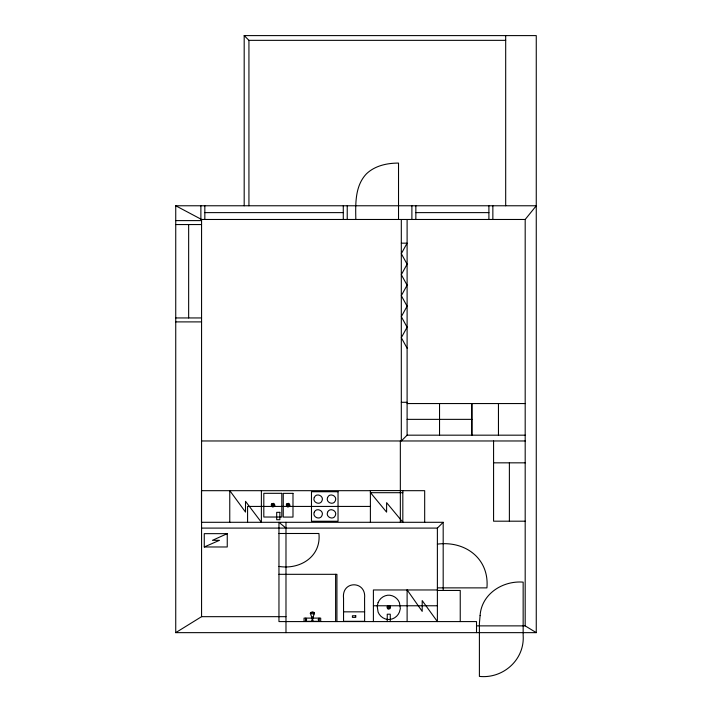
<?xml version="1.0" encoding="UTF-8"?>
<svg xmlns="http://www.w3.org/2000/svg" width="712" height="712" viewBox="0 0 712 712"><rect width="100%" height="100%" fill="white"/><g stroke="black" fill="none" stroke-linecap="round" stroke-linejoin="round"><path stroke-width="1.07" d="M536.261 632.648L525.189 625.875L525.189 219.474L536.261 205.768L175.739 205.768L175.739 632.648L536.261 632.648L536.261 35.6L244.189 35.6L244.189 205.768M525.189 435.174L407.104 435.174L401.31 440.968L401.31 219.474M201.567 528.099L437.382 528.099L443.184 522.297L443.184 590.453M175.739 632.648L201.567 616.672L285.984 616.672M227.253 533.653L212.461 540.319L219.474 540.319L204.264 546.976L204.264 533.653L227.253 533.653L227.253 546.976L204.264 546.976M244.189 35.6L248.933 40.344L505.689 40.344M204.834 212.621L343.282 212.621M415.853 212.621L488.904 212.621M525.189 219.474L200.882 219.474L200.882 205.768M175.739 220.604L201.567 220.604M175.748 224.556L201.567 224.556M401.31 243.166L407.104 243.166L401.31 253.668L407.104 264.179L401.31 274.672L407.104 285.183L401.31 295.685L407.104 306.178L401.31 316.68L407.104 327.182L401.31 337.693L407.104 348.186M175.748 317.944L201.567 317.944M175.739 321.895L201.567 321.895M401.31 402.289L407.104 402.289M407.104 403.553L525.189 403.553M407.104 419.359L471.967 419.359M201.567 440.968L525.189 440.968M493.576 462.836L525.189 462.836M370.391 490.684L201.469 490.684L201.469 522.297L443.184 522.297M402.823 490.684L424.681 490.684L424.681 522.297M370.391 492.695L402.823 492.695M370.391 506.428L247.58 506.428L247.58 522.243M525.189 521.193L493.576 521.193L493.576 440.968M278.962 533.493L318.914 533.493C321.406 556.659 299.966 569.903 278.962 566.423M437.382 544.128C465.078 540.533 489.482 558.502 486.928 587.881L437.382 587.872M278.962 574.317L336.927 574.317L336.927 621.576M437.382 589.963L373.399 589.963L373.399 621.576M437.382 590.453L460.237 590.453L460.237 621.585M373.399 605.77L437.382 605.77M343.549 611.839L364.624 611.839L364.624 621.318L343.549 621.318L343.549 598.267C341.404 580.253 366.564 580.396 364.571 598.267L364.624 611.839M311.696 617.099L313.12 617.099M311.696 618.105L304.051 618.105L304.051 621.318L320.703 621.318L320.703 618.105L313.12 618.105M476.515 625.875L525.189 625.875M175.739 205.768L201.567 219.474L201.567 616.672M285.984 528.099L278.962 522.297L278.962 621.585L476.515 621.585L476.515 632.648M402.823 522.207L386.607 502.654L386.607 512.142L370.391 492.544M229.816 490.675L245.515 512.07L245.515 501.319L261.384 522.288L261.384 490.675M407.157 589.963L422.198 611.359L422.198 600.608L437.382 621.576L437.382 528.099M509.383 462.836L509.383 521.193M505.689 35.6L505.689 205.768M498.453 403.553L498.453 435.174M492.855 205.768L492.855 219.474M488.904 205.768L488.904 219.474M471.967 403.553L471.967 435.174M471.709 403.553L471.709 435.174M439.535 403.553L439.535 435.174M415.853 205.768L415.853 219.474M411.892 205.768L411.892 219.474M407.104 219.474L407.104 435.174M407.113 589.963L407.113 621.576M402.823 522.297L402.823 490.586L370.391 490.586L370.391 522.297M400.34 440.968L400.34 522.297M398.524 219.474L398.524 163.084C387.106 163.075 375.019 165.674 366.511 173.755C354.887 185.868 355.493 203.89 355.84 219.474M390.274 621.576L390.274 614.207L387.248 614.207L387.248 621.576M347.233 205.768L347.233 219.474M343.282 205.768L343.282 219.474M335.61 574.317L335.61 621.576M319.02 618.105L319.02 621.318M313.12 621.318C311.589 618.025 314.428 615.364 314.357 612.587L312.577 611.831L310.459 612.587C310.343 615.382 313.253 618.016 311.696 621.318M285.984 522.297L285.984 632.648M248.933 40.344L248.933 205.768M229.762 490.675L229.762 522.288M204.834 205.768L204.834 219.474M188.653 224.556L188.653 317.944M480.093 615.622L479.407 623.312L479.399 676.4C503.233 678.954 524.922 659.526 523.151 635.211L523.151 582.131C502.752 580.476 481.454 593.95 480.093 615.622M378.09 602.637L377.182 606.17L378.09 612.071A11.89 11.89 0 0 0 387.631 619.476L389.882 619.476A11.89 11.89 0 0 0 399.432 612.071L400.34 608.529L399.432 602.637A11.881 11.881 0 0 0 389.882 595.232L387.631 595.232A11.881 11.881 0 0 0 378.09 602.637M314.268 497.474C312.025 502.272 320.062 505.921 322.038 500.75C324.28 495.952 316.235 492.303 314.268 497.474M314.268 512.222C312.025 517.028 320.062 520.677 322.038 515.506C324.28 510.709 316.235 507.051 314.268 512.222M327.591 497.474C325.348 502.272 333.394 505.921 335.361 500.75C337.604 495.952 329.558 492.303 327.591 497.474M327.591 512.222C325.348 517.028 333.394 520.677 335.361 515.506C337.604 510.709 329.558 507.06 327.591 512.222M387.515 606.046L386.999 607.024L387.515 608.653L388.449 609.196L390.007 608.653L390.523 607.674L390.007 606.046L389.072 605.512L387.515 606.046M388.049 606.606L388.049 608.092L389.473 608.092L389.473 606.606L388.049 606.606M271.744 503.865L271.21 504.844L271.744 506.472L272.723 507.015L274.351 506.472L274.894 505.493L274.351 503.865L273.372 503.331L271.744 503.865M272.304 504.425L272.304 505.921L273.791 505.921L273.791 504.425L272.304 504.425M286.82 503.865L286.277 504.844L286.82 506.472L287.799 507.015L289.428 506.472L289.971 505.493L289.428 503.865L288.449 503.331L286.82 503.865M287.381 504.425L287.381 505.921L288.867 505.921L288.867 504.425L287.381 504.425M310.298 613.495C318.495 615.212 312.675 610.682 310.298 613.495M318.371 619.938C317.418 619.12 320.008 619.68 318.371 619.938M306.009 619.627C306.044 620.49 307.433 619.102 306.009 619.627M338.04 491.734L311.482 491.734L311.482 521.246L338.04 521.246L338.04 491.734M281.801 493.318L263.814 493.318L263.814 517.028L281.801 517.028L281.801 493.318M292.988 493.363L283.26 493.363L283.26 517.081L292.988 517.081L292.988 493.363M279.861 512.337L276.692 512.337L276.692 519.716L279.861 519.716L279.861 512.337M355.76 615.782L352.413 615.782L352.413 617.375L355.76 617.375L355.76 615.782M305.849 621.318L305.849 618.105L305.795 621.318"/></g></svg>
